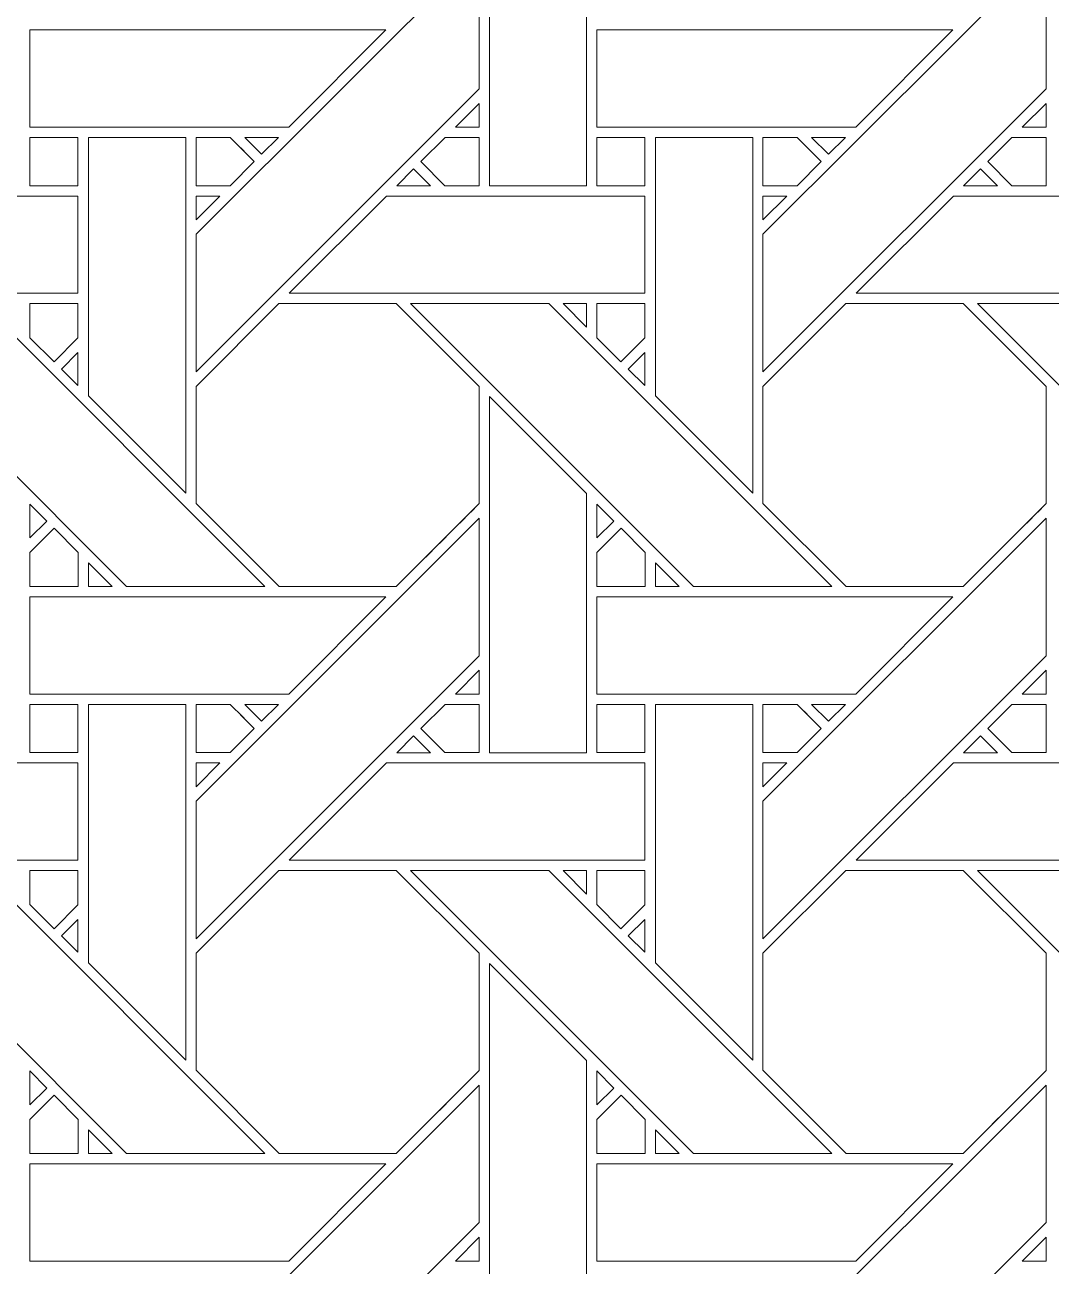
# Model space of a CAD drawing. Header units: inches. Extents: x 4.4 to 20.4, y 1.1 to 17.1.
# Drawn here: x 11.385 to 13.103, y 12.939 to 15.016 of the extents above; entities that cross this region are included whole.
import ezdxf

# ---------------------------------------------------------------- set-up
doc = ezdxf.new("R2010")
doc.units = ezdxf.units.IN
doc.header["$MEASUREMENT"] = 0
doc.layers.add('Design', color=7, linetype='Continuous', lineweight=0)

msp = doc.modelspace()

# ---------------------------------------------------------------- linework, layer by layer
at = {"layer": 'Design'}
for points, knots in [([(12.3829, 17.0948), (7.9646, 17.0948), (4.3829, 13.513), (4.3829, 9.0948), (4.3829, 4.6765), (7.9646, 1.0948), (12.3829, 1.0948), (16.8011, 1.0948), (20.3829, 4.6765), (20.3829, 9.0948), (20.3829, 13.513), (16.8011, 17.0948), (12.3829, 17.0948)], [0, 0, 0, 0, 1, 1, 1, 2, 2, 2, 3, 3, 3, 4, 4, 4, 4]), ([(12.3829, 16.2388), (8.4373, 16.2388), (5.2388, 13.0403), (5.2388, 9.0948), (5.2388, 5.1492), (8.4373, 1.9507), (12.3829, 1.9507), (16.3284, 1.9507), (19.5269, 5.1492), (19.5269, 9.0948), (19.5269, 13.0403), (16.3284, 16.2388), (12.3829, 16.2388)], [0, 0, 0, 0, 1, 1, 1, 2, 2, 2, 3, 3, 3, 4, 4, 4, 4]), ([(12.1625, 14.7468), (12.1625, 14.7468), (12.1625, 15.3426), (12.1625, 15.3426), (12.1625, 15.3426), (12.3252, 15.1805), (12.3252, 15.1805), (12.3252, 15.1805), (12.3252, 14.7468), (12.3252, 14.7468), (12.3252, 14.7468), (12.1625, 14.7468), (12.1625, 14.7468)], [0, 0, 0, 0, 1, 1, 1, 2, 2, 2, 3, 3, 3, 4, 4, 4, 4]), ([(12.1453, 14.909), (12.1453, 14.909), (11.6717, 14.4354), (11.6717, 14.4354), (11.6717, 14.4354), (11.6717, 14.6655), (11.6717, 14.6655), (11.6717, 14.6655), (12.1453, 15.139), (12.1453, 15.139), (12.1453, 15.139), (12.1453, 14.909), (12.1453, 14.909)], [0, 0, 0, 0, 1, 1, 1, 2, 2, 2, 3, 3, 3, 4, 4, 4, 4]), ([(13.0941, 14.909), (13.0941, 14.909), (12.6204, 14.4354), (12.6204, 14.4354), (12.6204, 14.4354), (12.6204, 14.6655), (12.6204, 14.6655), (12.6204, 14.6655), (13.0941, 15.139), (13.0941, 15.139), (13.0941, 15.139), (13.0941, 14.909), (13.0941, 14.909)], [0, 0, 0, 0, 1, 1, 1, 2, 2, 2, 3, 3, 3, 4, 4, 4, 4]), ([(11.9895, 15.0075), (11.9895, 15.0075), (11.8268, 14.8448), (11.8268, 14.8448), (11.8268, 14.8448), (11.3938, 14.8448), (11.3938, 14.8448), (11.3938, 14.8448), (11.3938, 15.0075), (11.3938, 15.0075), (11.3938, 15.0075), (11.9895, 15.0075), (11.9895, 15.0075)], [0, 0, 0, 0, 1, 1, 1, 2, 2, 2, 3, 3, 3, 4, 4, 4, 4]), ([(12.9382, 15.0075), (12.9382, 15.0075), (12.7755, 14.8448), (12.7755, 14.8448), (12.7755, 14.8448), (12.3425, 14.8448), (12.3425, 14.8448), (12.3425, 14.8448), (12.3425, 15.0075), (12.3425, 15.0075), (12.3425, 15.0075), (12.9382, 15.0075), (12.9382, 15.0075)], [0, 0, 0, 0, 1, 1, 1, 2, 2, 2, 3, 3, 3, 4, 4, 4, 4]), ([(12.1056, 14.8449), (12.1056, 14.8449), (12.1453, 14.8846), (12.1453, 14.8846), (12.1453, 14.8846), (12.1453, 14.8449), (12.1453, 14.8449), (12.1453, 14.8449), (12.1056, 14.8449), (12.1056, 14.8449)], [0, 0, 0, 0, 1, 1, 1, 2, 2, 2, 3, 3, 3, 3]), ([(13.0543, 14.8449), (13.0543, 14.8449), (13.0941, 14.8846), (13.0941, 14.8846), (13.0941, 14.8846), (13.0941, 14.8449), (13.0941, 14.8449), (13.0941, 14.8449), (13.0543, 14.8449), (13.0543, 14.8449)], [0, 0, 0, 0, 1, 1, 1, 2, 2, 2, 3, 3, 3, 3]), ([(11.474, 14.7468), (11.474, 14.7468), (11.3938, 14.7468), (11.3938, 14.7468), (11.3938, 14.7468), (11.3938, 14.8276), (11.3938, 14.8276), (11.3938, 14.8276), (11.474, 14.8276), (11.474, 14.8276), (11.474, 14.8276), (11.474, 14.7468), (11.474, 14.7468)], [0, 0, 0, 0, 1, 1, 1, 2, 2, 2, 3, 3, 3, 4, 4, 4, 4]), ([(11.474, 14.8276), (11.474, 14.8276), (11.474, 14.7468), (11.474, 14.7468), (11.474, 14.7468), (11.3938, 14.7468), (11.3938, 14.7468), (11.3938, 14.7468), (11.3938, 14.8276), (11.3938, 14.8276), (11.3938, 14.8276), (11.474, 14.8276), (11.474, 14.8276)], [0, 0, 0, 0, 1, 1, 1, 2, 2, 2, 3, 3, 3, 4, 4, 4, 4]), ([(11.4916, 14.3954), (11.4916, 14.3954), (11.4916, 14.8276), (11.4916, 14.8276), (11.4916, 14.8276), (11.6545, 14.8276), (11.6545, 14.8276), (11.6545, 14.8276), (11.6545, 14.2324), (11.6545, 14.2324), (11.6545, 14.2324), (11.4916, 14.3954), (11.4916, 14.3954)], [0, 0, 0, 0, 1, 1, 1, 2, 2, 2, 3, 3, 3, 4, 4, 4, 4]), ([(11.6717, 14.7468), (11.6717, 14.7468), (11.6717, 14.8276), (11.6717, 14.8276), (11.6717, 14.8276), (11.7287, 14.8276), (11.7287, 14.8276), (11.7339, 14.8225), (11.7646, 14.7917), (11.7691, 14.7873), (11.7691, 14.7873), (11.7286, 14.7468), (11.7286, 14.7468), (11.7286, 14.7468), (11.6717, 14.7468), (11.6717, 14.7468)], [0, 0, 0, 0, 1, 1, 1, 2, 2, 2, 3, 3, 3, 4, 4, 4, 5, 5, 5, 5]), ([(11.7691, 14.7873), (11.7691, 14.7873), (11.7286, 14.7468), (11.7286, 14.7468), (11.7286, 14.7468), (11.6717, 14.7468), (11.6717, 14.7468), (11.6717, 14.7468), (11.6717, 14.8276), (11.6717, 14.8276), (11.6717, 14.8276), (11.7287, 14.8276), (11.7287, 14.8276), (11.7338, 14.8225), (11.7646, 14.7917), (11.7691, 14.7873)], [0, 0, 0, 0, 1, 1, 1, 2, 2, 2, 3, 3, 3, 4, 4, 4, 5, 5, 5, 5]), ([(11.7531, 14.8276), (11.7531, 14.8276), (11.8096, 14.8276), (11.8096, 14.8276), (11.8096, 14.8276), (11.7813, 14.7994), (11.7813, 14.7994), (11.7813, 14.7994), (11.7531, 14.8276), (11.7531, 14.8276)], [0, 0, 0, 0, 1, 1, 1, 2, 2, 2, 3, 3, 3, 3]), ([(12.0882, 14.7468), (12.0882, 14.7468), (12.0479, 14.7872), (12.0479, 14.7872), (12.0479, 14.7872), (12.0883, 14.8276), (12.0883, 14.8276), (12.0883, 14.8276), (12.1453, 14.8276), (12.1453, 14.8276), (12.1453, 14.8276), (12.1453, 14.7468), (12.1453, 14.7468), (12.1453, 14.7468), (12.0882, 14.7468), (12.0882, 14.7468)], [0, 0, 0, 0, 1, 1, 1, 2, 2, 2, 3, 3, 3, 4, 4, 4, 5, 5, 5, 5]), ([(12.1453, 14.8276), (12.1453, 14.8276), (12.1453, 14.7468), (12.1453, 14.7468), (12.1453, 14.7468), (12.0882, 14.7468), (12.0882, 14.7468), (12.0882, 14.7468), (12.0479, 14.7872), (12.0479, 14.7872), (12.0479, 14.7872), (12.0883, 14.8276), (12.0883, 14.8276), (12.0883, 14.8276), (12.1453, 14.8276), (12.1453, 14.8276)], [0, 0, 0, 0, 1, 1, 1, 2, 2, 2, 3, 3, 3, 4, 4, 4, 5, 5, 5, 5]), ([(12.3425, 14.8276), (12.3425, 14.8276), (12.4228, 14.8276), (12.4228, 14.8276), (12.4228, 14.8276), (12.4228, 14.7468), (12.4228, 14.7468), (12.4228, 14.7468), (12.3425, 14.7468), (12.3425, 14.7468), (12.3425, 14.7468), (12.3425, 14.8276), (12.3425, 14.8276)], [0, 0, 0, 0, 1, 1, 1, 2, 2, 2, 3, 3, 3, 4, 4, 4, 4]), ([(12.4228, 14.8276), (12.4228, 14.8276), (12.4228, 14.7468), (12.4228, 14.7468), (12.4228, 14.7468), (12.3425, 14.7468), (12.3425, 14.7468), (12.3425, 14.7468), (12.3425, 14.8276), (12.3425, 14.8276), (12.3425, 14.8276), (12.4228, 14.8276), (12.4228, 14.8276)], [0, 0, 0, 0, 1, 1, 1, 2, 2, 2, 3, 3, 3, 4, 4, 4, 4]), ([(12.4403, 14.3954), (12.4403, 14.3954), (12.4403, 14.8276), (12.4403, 14.8276), (12.4403, 14.8276), (12.6032, 14.8276), (12.6032, 14.8276), (12.6032, 14.8276), (12.6032, 14.2325), (12.6032, 14.2325), (12.6032, 14.2325), (12.4403, 14.3954), (12.4403, 14.3954)], [0, 0, 0, 0, 1, 1, 1, 2, 2, 2, 3, 3, 3, 4, 4, 4, 4]), ([(12.6775, 14.8276), (12.6826, 14.8225), (12.7134, 14.7917), (12.7178, 14.7873), (12.7178, 14.7873), (12.6774, 14.7468), (12.6774, 14.7468), (12.6774, 14.7468), (12.6204, 14.7468), (12.6204, 14.7468), (12.6204, 14.7468), (12.6204, 14.8276), (12.6204, 14.8276), (12.6204, 14.8276), (12.6775, 14.8276), (12.6775, 14.8276)], [0, 0, 0, 0, 1, 1, 1, 2, 2, 2, 3, 3, 3, 4, 4, 4, 5, 5, 5, 5]), ([(12.6204, 14.7468), (12.6204, 14.7468), (12.6204, 14.8276), (12.6204, 14.8276), (12.6204, 14.8276), (12.6775, 14.8276), (12.6775, 14.8276), (12.6827, 14.8224), (12.7135, 14.7916), (12.7178, 14.7873), (12.7178, 14.7873), (12.6774, 14.7468), (12.6774, 14.7468), (12.6774, 14.7468), (12.6204, 14.7468), (12.6204, 14.7468)], [0, 0, 0, 0, 1, 1, 1, 2, 2, 2, 3, 3, 3, 4, 4, 4, 5, 5, 5, 5]), ([(12.7018, 14.8276), (12.7018, 14.8276), (12.7583, 14.8276), (12.7583, 14.8276), (12.7583, 14.8276), (12.73, 14.7994), (12.73, 14.7994), (12.73, 14.7994), (12.7018, 14.8276), (12.7018, 14.8276)], [0, 0, 0, 0, 1, 1, 1, 2, 2, 2, 3, 3, 3, 3]), ([(13.0941, 14.8276), (13.0941, 14.8276), (13.0941, 14.7468), (13.0941, 14.7468), (13.0941, 14.7468), (13.037, 14.7468), (13.037, 14.7468), (13.037, 14.7468), (12.9966, 14.7872), (12.9966, 14.7872), (12.9966, 14.7872), (13.037, 14.8276), (13.037, 14.8276), (13.037, 14.8276), (13.0941, 14.8276), (13.0941, 14.8276)], [0, 0, 0, 0, 1, 1, 1, 2, 2, 2, 3, 3, 3, 4, 4, 4, 5, 5, 5, 5]), ([(13.0941, 14.8276), (13.0941, 14.8276), (13.0941, 14.7468), (13.0941, 14.7468), (13.0941, 14.7468), (13.037, 14.7468), (13.037, 14.7468), (13.037, 14.7468), (12.9966, 14.7872), (12.9966, 14.7872), (12.9966, 14.7872), (13.037, 14.8276), (13.037, 14.8276), (13.037, 14.8276), (13.0941, 14.8276), (13.0941, 14.8276)], [0, 0, 0, 0, 1, 1, 1, 2, 2, 2, 3, 3, 3, 4, 4, 4, 5, 5, 5, 5]), ([(12.064, 14.7468), (12.064, 14.7468), (12.0075, 14.7468), (12.0075, 14.7468), (12.0075, 14.7468), (12.0358, 14.775), (12.0358, 14.775), (12.0358, 14.775), (12.064, 14.7468), (12.064, 14.7468)], [0, 0, 0, 0, 1, 1, 1, 2, 2, 2, 3, 3, 3, 3]), ([(13.0127, 14.7468), (13.0127, 14.7468), (12.9562, 14.7468), (12.9562, 14.7468), (12.9562, 14.7468), (12.9845, 14.775), (12.9845, 14.775), (12.9845, 14.775), (13.0127, 14.7468), (13.0127, 14.7468)], [0, 0, 0, 0, 1, 1, 1, 2, 2, 2, 3, 3, 3, 3]), ([(11.4741, 14.7296), (11.4741, 14.7296), (11.4741, 14.5668), (11.4741, 14.5668), (11.4741, 14.5668), (10.8788, 14.5668), (10.8788, 14.5668), (10.8788, 14.5668), (11.0416, 14.7296), (11.0416, 14.7296), (11.0416, 14.7296), (11.4741, 14.7296), (11.4741, 14.7296)], [0, 0, 0, 0, 1, 1, 1, 2, 2, 2, 3, 3, 3, 4, 4, 4, 4]), ([(11.7115, 14.7296), (11.7115, 14.7296), (11.6717, 14.6898), (11.6717, 14.6898), (11.6717, 14.6898), (11.6717, 14.7296), (11.6717, 14.7296), (11.6717, 14.7296), (11.7115, 14.7296), (11.7115, 14.7296)], [0, 0, 0, 0, 1, 1, 1, 2, 2, 2, 3, 3, 3, 3]), ([(12.4228, 14.7296), (12.4228, 14.7296), (12.4228, 14.5668), (12.4228, 14.5668), (12.4228, 14.5668), (11.8275, 14.5668), (11.8275, 14.5668), (11.8275, 14.5668), (11.9904, 14.7296), (11.9904, 14.7296), (11.9904, 14.7296), (12.4228, 14.7296), (12.4228, 14.7296)], [0, 0, 0, 0, 1, 1, 1, 2, 2, 2, 3, 3, 3, 4, 4, 4, 4]), ([(12.6602, 14.7296), (12.6602, 14.7296), (12.6204, 14.6898), (12.6204, 14.6898), (12.6204, 14.6898), (12.6204, 14.7296), (12.6204, 14.7296), (12.6204, 14.7296), (12.6602, 14.7296), (12.6602, 14.7296)], [0, 0, 0, 0, 1, 1, 1, 2, 2, 2, 3, 3, 3, 3]), ([(13.3715, 14.7296), (13.3715, 14.7296), (13.3715, 14.5668), (13.3715, 14.5668), (13.3715, 14.5668), (12.7762, 14.5668), (12.7762, 14.5668), (12.7762, 14.5668), (12.9391, 14.7296), (12.9391, 14.7296), (12.9391, 14.7296), (13.3715, 14.7296), (13.3715, 14.7296)], [0, 0, 0, 0, 1, 1, 1, 2, 2, 2, 3, 3, 3, 4, 4, 4, 4]), ([(11.7867, 14.076), (11.7867, 14.076), (11.5556, 14.076), (11.5556, 14.076), (11.5556, 14.076), (11.0821, 14.5497), (11.0821, 14.5497), (11.0821, 14.5497), (11.313, 14.5497), (11.313, 14.5497), (11.313, 14.5497), (11.7867, 14.076), (11.7867, 14.076)], [0, 0, 0, 0, 1, 1, 1, 2, 2, 2, 3, 3, 3, 4, 4, 4, 4]), ([(11.474, 14.5497), (11.474, 14.5497), (11.474, 14.4921), (11.474, 14.4921), (11.474, 14.4921), (11.4341, 14.4522), (11.4341, 14.4522), (11.4341, 14.4522), (11.3938, 14.4925), (11.3938, 14.4925), (11.3938, 14.4925), (11.3938, 14.5497), (11.3938, 14.5497), (11.3938, 14.5497), (11.474, 14.5497), (11.474, 14.5497)], [0, 0, 0, 0, 1, 1, 1, 2, 2, 2, 3, 3, 3, 4, 4, 4, 5, 5, 5, 5]), ([(11.474, 14.4921), (11.474, 14.4921), (11.4341, 14.4522), (11.4341, 14.4522), (11.4341, 14.4522), (11.3938, 14.4925), (11.3938, 14.4925), (11.3938, 14.4925), (11.3938, 14.5497), (11.3938, 14.5497), (11.3938, 14.5497), (11.474, 14.5497), (11.474, 14.5497), (11.474, 14.5497), (11.474, 14.4921), (11.474, 14.4921)], [0, 0, 0, 0, 1, 1, 1, 2, 2, 2, 3, 3, 3, 4, 4, 4, 5, 5, 5, 5]), ([(12.0066, 14.0761), (12.0066, 14.0761), (11.8109, 14.0761), (11.8109, 14.0761), (11.8109, 14.0761), (11.6717, 14.2153), (11.6717, 14.2153), (11.6717, 14.2153), (11.6717, 14.411), (11.6717, 14.411), (11.6717, 14.411), (11.8104, 14.5497), (11.8104, 14.5497), (11.8104, 14.5497), (12.0066, 14.5497), (12.0066, 14.5497), (12.0066, 14.5497), (12.1453, 14.411), (12.1453, 14.411), (12.1453, 14.411), (12.1453, 14.2148), (12.1453, 14.2148), (12.1275, 14.1969), (12.0156, 14.0851), (12.0066, 14.0761)], [0, 0, 0, 0, 1, 1, 1, 2, 2, 2, 3, 3, 3, 4, 4, 4, 5, 5, 5, 6, 6, 6, 7, 7, 7, 8, 8, 8, 8]), ([(12.1453, 14.411), (12.1453, 14.411), (12.1453, 14.2148), (12.1453, 14.2148), (12.1272, 14.1966), (12.0154, 14.0849), (12.0066, 14.0761), (12.0066, 14.0761), (11.8109, 14.0761), (11.8109, 14.0761), (11.8109, 14.0761), (11.6717, 14.2153), (11.6717, 14.2153), (11.6717, 14.2153), (11.6717, 14.411), (11.6717, 14.411), (11.6717, 14.411), (11.8104, 14.5497), (11.8104, 14.5497), (11.8104, 14.5497), (12.0066, 14.5497), (12.0066, 14.5497), (12.0066, 14.5497), (12.1453, 14.411), (12.1453, 14.411)], [0, 0, 0, 0, 1, 1, 1, 2, 2, 2, 3, 3, 3, 4, 4, 4, 5, 5, 5, 6, 6, 6, 7, 7, 7, 8, 8, 8, 8]), ([(12.7354, 14.076), (12.7354, 14.076), (12.5044, 14.076), (12.5044, 14.076), (12.5044, 14.076), (12.0308, 14.5497), (12.0308, 14.5497), (12.0308, 14.5497), (12.2618, 14.5497), (12.2618, 14.5497), (12.2618, 14.5497), (12.7354, 14.076), (12.7354, 14.076)], [0, 0, 0, 0, 1, 1, 1, 2, 2, 2, 3, 3, 3, 4, 4, 4, 4]), ([(12.2859, 14.5497), (12.2859, 14.5497), (12.3253, 14.5497), (12.3253, 14.5497), (12.3253, 14.5497), (12.3253, 14.5099), (12.3253, 14.5099), (12.3253, 14.5099), (12.2859, 14.5497), (12.2859, 14.5497)], [0, 0, 0, 0, 1, 1, 1, 2, 2, 2, 3, 3, 3, 3]), ([(12.4228, 14.5497), (12.4228, 14.5497), (12.4228, 14.4921), (12.4228, 14.4921), (12.4228, 14.4921), (12.3828, 14.4522), (12.3828, 14.4522), (12.3828, 14.4522), (12.3425, 14.4925), (12.3425, 14.4925), (12.3425, 14.4925), (12.3425, 14.5497), (12.3425, 14.5497), (12.3425, 14.5497), (12.4228, 14.5497), (12.4228, 14.5497)], [0, 0, 0, 0, 1, 1, 1, 2, 2, 2, 3, 3, 3, 4, 4, 4, 5, 5, 5, 5]), ([(12.4228, 14.4921), (12.4228, 14.4921), (12.3828, 14.4522), (12.3828, 14.4522), (12.3828, 14.4522), (12.3425, 14.4925), (12.3425, 14.4925), (12.3425, 14.4925), (12.3425, 14.5497), (12.3425, 14.5497), (12.3425, 14.5497), (12.4228, 14.5497), (12.4228, 14.5497), (12.4228, 14.5497), (12.4228, 14.4921), (12.4228, 14.4921)], [0, 0, 0, 0, 1, 1, 1, 2, 2, 2, 3, 3, 3, 4, 4, 4, 5, 5, 5, 5]), ([(12.7591, 14.5497), (12.7591, 14.5497), (12.9553, 14.5497), (12.9553, 14.5497), (12.9553, 14.5497), (13.0941, 14.411), (13.0941, 14.411), (13.0941, 14.411), (13.0941, 14.2148), (13.0941, 14.2148), (13.0763, 14.1969), (12.9643, 14.0851), (12.9553, 14.0761), (12.9553, 14.0761), (12.7596, 14.0761), (12.7596, 14.0761), (12.7596, 14.0761), (12.6204, 14.2153), (12.6204, 14.2153), (12.6204, 14.2153), (12.6204, 14.411), (12.6204, 14.411), (12.6204, 14.411), (12.7591, 14.5497), (12.7591, 14.5497)], [0, 0, 0, 0, 1, 1, 1, 2, 2, 2, 3, 3, 3, 4, 4, 4, 5, 5, 5, 6, 6, 6, 7, 7, 7, 8, 8, 8, 8]), ([(13.0941, 14.411), (13.0941, 14.411), (13.0941, 14.2148), (13.0941, 14.2148), (13.0761, 14.1967), (12.9642, 14.085), (12.9553, 14.0761), (12.9553, 14.0761), (12.7596, 14.0761), (12.7596, 14.0761), (12.7596, 14.0761), (12.6204, 14.2153), (12.6204, 14.2153), (12.6204, 14.2153), (12.6204, 14.411), (12.6204, 14.411), (12.6204, 14.411), (12.7591, 14.5497), (12.7591, 14.5497), (12.7591, 14.5497), (12.9553, 14.5497), (12.9553, 14.5497), (12.9553, 14.5497), (13.0941, 14.411), (13.0941, 14.411)], [0, 0, 0, 0, 1, 1, 1, 2, 2, 2, 3, 3, 3, 4, 4, 4, 5, 5, 5, 6, 6, 6, 7, 7, 7, 8, 8, 8, 8]), ([(13.6841, 14.076), (13.6841, 14.076), (13.4531, 14.076), (13.4531, 14.076), (13.4531, 14.076), (12.9795, 14.5497), (12.9795, 14.5497), (12.9795, 14.5497), (13.2105, 14.5497), (13.2105, 14.5497), (13.2105, 14.5497), (13.6841, 14.076), (13.6841, 14.076)], [0, 0, 0, 0, 1, 1, 1, 2, 2, 2, 3, 3, 3, 4, 4, 4, 4]), ([(11.4741, 14.4679), (11.4741, 14.4679), (11.4741, 14.4127), (11.4741, 14.4127), (11.4741, 14.4127), (11.4463, 14.4401), (11.4463, 14.4401), (11.4463, 14.4401), (11.4741, 14.4679), (11.4741, 14.4679)], [0, 0, 0, 0, 1, 1, 1, 2, 2, 2, 3, 3, 3, 3]), ([(12.4228, 14.4679), (12.4228, 14.4679), (12.4228, 14.4127), (12.4228, 14.4127), (12.4228, 14.4127), (12.395, 14.4401), (12.395, 14.4401), (12.395, 14.4401), (12.4228, 14.4679), (12.4228, 14.4679)], [0, 0, 0, 0, 1, 1, 1, 2, 2, 2, 3, 3, 3, 3]), ([(12.1625, 13.798), (12.1625, 13.798), (12.1625, 14.3939), (12.1625, 14.3939), (12.1625, 14.3939), (12.3252, 14.2317), (12.3252, 14.2317), (12.3252, 14.2317), (12.3252, 13.798), (12.3252, 13.798), (12.3252, 13.798), (12.1625, 13.798), (12.1625, 13.798)], [0, 0, 0, 0, 1, 1, 1, 2, 2, 2, 3, 3, 3, 4, 4, 4, 4]), ([(11.3938, 14.1575), (11.3938, 14.1575), (11.3938, 14.2142), (11.3938, 14.2142), (11.3938, 14.2142), (11.422, 14.1857), (11.422, 14.1857), (11.422, 14.1857), (11.3938, 14.1575), (11.3938, 14.1575)], [0, 0, 0, 0, 1, 1, 1, 2, 2, 2, 3, 3, 3, 3]), ([(12.3425, 14.1575), (12.3425, 14.1575), (12.3425, 14.2142), (12.3425, 14.2142), (12.3425, 14.2142), (12.3707, 14.1857), (12.3707, 14.1857), (12.3707, 14.1857), (12.3425, 14.1575), (12.3425, 14.1575)], [0, 0, 0, 0, 1, 1, 1, 2, 2, 2, 3, 3, 3, 3]), ([(12.1453, 13.9603), (12.1453, 13.9603), (11.6717, 13.4866), (11.6717, 13.4866), (11.6717, 13.4866), (11.6717, 13.7167), (11.6717, 13.7167), (11.6717, 13.7167), (12.1453, 14.1903), (12.1453, 14.1903), (12.1453, 14.1903), (12.1453, 13.9603), (12.1453, 13.9603)], [0, 0, 0, 0, 1, 1, 1, 2, 2, 2, 3, 3, 3, 4, 4, 4, 4]), ([(13.0941, 13.9603), (13.0941, 13.9603), (12.6204, 13.4866), (12.6204, 13.4866), (12.6204, 13.4866), (12.6204, 13.7167), (12.6204, 13.7167), (12.6204, 13.7167), (13.0941, 14.1903), (13.0941, 14.1903), (13.0941, 14.1903), (13.0941, 13.9603), (13.0941, 13.9603)], [0, 0, 0, 0, 1, 1, 1, 2, 2, 2, 3, 3, 3, 4, 4, 4, 4]), ([(11.3938, 14.0759), (11.3938, 14.0759), (11.3938, 14.1332), (11.3938, 14.1332), (11.3938, 14.1332), (11.4341, 14.1735), (11.4341, 14.1735), (11.4341, 14.1735), (11.4745, 14.1332), (11.4745, 14.1332), (11.4745, 14.1332), (11.4745, 14.0759), (11.4745, 14.0759), (11.4745, 14.0759), (11.3938, 14.0759), (11.3938, 14.0759)], [0, 0, 0, 0, 1, 1, 1, 2, 2, 2, 3, 3, 3, 4, 4, 4, 5, 5, 5, 5]), ([(11.4341, 14.1735), (11.4341, 14.1735), (11.4745, 14.1332), (11.4745, 14.1332), (11.4745, 14.1332), (11.4745, 14.0759), (11.4745, 14.0759), (11.4745, 14.0759), (11.3938, 14.0759), (11.3938, 14.0759), (11.3938, 14.0759), (11.3938, 14.1332), (11.3938, 14.1332), (11.3938, 14.1332), (11.4341, 14.1735), (11.4341, 14.1735)], [0, 0, 0, 0, 1, 1, 1, 2, 2, 2, 3, 3, 3, 4, 4, 4, 5, 5, 5, 5]), ([(12.3425, 14.0759), (12.3425, 14.0759), (12.3425, 14.1332), (12.3425, 14.1332), (12.3425, 14.1332), (12.3829, 14.1735), (12.3829, 14.1735), (12.3829, 14.1735), (12.4232, 14.1332), (12.4232, 14.1332), (12.4232, 14.1332), (12.4232, 14.0759), (12.4232, 14.0759), (12.4232, 14.0759), (12.3425, 14.0759), (12.3425, 14.0759)], [0, 0, 0, 0, 1, 1, 1, 2, 2, 2, 3, 3, 3, 4, 4, 4, 5, 5, 5, 5]), ([(12.3829, 14.1735), (12.3829, 14.1735), (12.4232, 14.1332), (12.4232, 14.1332), (12.4232, 14.1332), (12.4232, 14.0759), (12.4232, 14.0759), (12.4232, 14.0759), (12.3425, 14.0759), (12.3425, 14.0759), (12.3425, 14.0759), (12.3425, 14.1332), (12.3425, 14.1332), (12.3425, 14.1332), (12.3829, 14.1735), (12.3829, 14.1735)], [0, 0, 0, 0, 1, 1, 1, 2, 2, 2, 3, 3, 3, 4, 4, 4, 5, 5, 5, 5]), ([(11.4917, 14.076), (11.4917, 14.076), (11.4917, 14.1158), (11.4917, 14.1158), (11.4917, 14.1158), (11.5314, 14.076), (11.5314, 14.076), (11.5314, 14.076), (11.4917, 14.076), (11.4917, 14.076)], [0, 0, 0, 0, 1, 1, 1, 2, 2, 2, 3, 3, 3, 3]), ([(12.4405, 14.076), (12.4405, 14.076), (12.4405, 14.1158), (12.4405, 14.1158), (12.4405, 14.1158), (12.4802, 14.076), (12.4802, 14.076), (12.4802, 14.076), (12.4405, 14.076), (12.4405, 14.076)], [0, 0, 0, 0, 1, 1, 1, 2, 2, 2, 3, 3, 3, 3]), ([(11.9895, 14.0588), (11.9895, 14.0588), (11.8268, 13.8961), (11.8268, 13.8961), (11.8268, 13.8961), (11.3938, 13.8961), (11.3938, 13.8961), (11.3938, 13.8961), (11.3938, 14.0588), (11.3938, 14.0588), (11.3938, 14.0588), (11.9895, 14.0588), (11.9895, 14.0588)], [0, 0, 0, 0, 1, 1, 1, 2, 2, 2, 3, 3, 3, 4, 4, 4, 4]), ([(12.7755, 13.8961), (12.7755, 13.8961), (12.3425, 13.8961), (12.3425, 13.8961), (12.3425, 13.8961), (12.3425, 14.0588), (12.3425, 14.0588), (12.3425, 14.0588), (12.9383, 14.0588), (12.9383, 14.0588), (12.9383, 14.0588), (12.7755, 13.8961), (12.7755, 13.8961)], [0, 0, 0, 0, 1, 1, 1, 2, 2, 2, 3, 3, 3, 4, 4, 4, 4]), ([(12.1056, 13.8961), (12.1056, 13.8961), (12.1453, 13.9359), (12.1453, 13.9359), (12.1453, 13.9359), (12.1453, 13.8961), (12.1453, 13.8961), (12.1453, 13.8961), (12.1056, 13.8961), (12.1056, 13.8961)], [0, 0, 0, 0, 1, 1, 1, 2, 2, 2, 3, 3, 3, 3]), ([(13.0543, 13.8961), (13.0543, 13.8961), (13.0941, 13.9359), (13.0941, 13.9359), (13.0941, 13.9359), (13.0941, 13.8961), (13.0941, 13.8961), (13.0941, 13.8961), (13.0543, 13.8961), (13.0543, 13.8961)], [0, 0, 0, 0, 1, 1, 1, 2, 2, 2, 3, 3, 3, 3]), ([(11.474, 13.7981), (11.474, 13.7981), (11.3938, 13.7981), (11.3938, 13.7981), (11.3938, 13.7981), (11.3938, 13.8789), (11.3938, 13.8789), (11.3938, 13.8789), (11.474, 13.8789), (11.474, 13.8789), (11.474, 13.8789), (11.474, 13.7981), (11.474, 13.7981)], [0, 0, 0, 0, 1, 1, 1, 2, 2, 2, 3, 3, 3, 4, 4, 4, 4]), ([(11.474, 13.8789), (11.474, 13.8789), (11.474, 13.7981), (11.474, 13.7981), (11.474, 13.7981), (11.3938, 13.7981), (11.3938, 13.7981), (11.3938, 13.7981), (11.3938, 13.8789), (11.3938, 13.8789), (11.3938, 13.8789), (11.474, 13.8789), (11.474, 13.8789)], [0, 0, 0, 0, 1, 1, 1, 2, 2, 2, 3, 3, 3, 4, 4, 4, 4]), ([(11.4916, 13.4466), (11.4916, 13.4466), (11.4916, 13.8788), (11.4916, 13.8788), (11.4916, 13.8788), (11.6545, 13.8788), (11.6545, 13.8788), (11.6545, 13.8788), (11.6545, 13.2837), (11.6545, 13.2837), (11.6545, 13.2837), (11.4916, 13.4466), (11.4916, 13.4466)], [0, 0, 0, 0, 1, 1, 1, 2, 2, 2, 3, 3, 3, 4, 4, 4, 4]), ([(11.6717, 13.7981), (11.6717, 13.7981), (11.6717, 13.8789), (11.6717, 13.8789), (11.6717, 13.8789), (11.7287, 13.8789), (11.7287, 13.8789), (11.7339, 13.8738), (11.7646, 13.8429), (11.7691, 13.8385), (11.7691, 13.8385), (11.7286, 13.7981), (11.7286, 13.7981), (11.7286, 13.7981), (11.6717, 13.7981), (11.6717, 13.7981)], [0, 0, 0, 0, 1, 1, 1, 2, 2, 2, 3, 3, 3, 4, 4, 4, 5, 5, 5, 5]), ([(11.7691, 13.8385), (11.7691, 13.8385), (11.7286, 13.7981), (11.7286, 13.7981), (11.7286, 13.7981), (11.6717, 13.7981), (11.6717, 13.7981), (11.6717, 13.7981), (11.6717, 13.8789), (11.6717, 13.8789), (11.6717, 13.8789), (11.7287, 13.8789), (11.7287, 13.8789), (11.7338, 13.8738), (11.7646, 13.843), (11.7691, 13.8385)], [0, 0, 0, 0, 1, 1, 1, 2, 2, 2, 3, 3, 3, 4, 4, 4, 5, 5, 5, 5]), ([(11.7531, 13.8788), (11.7531, 13.8788), (11.8096, 13.8788), (11.8096, 13.8788), (11.8096, 13.8788), (11.7813, 13.8506), (11.7813, 13.8506), (11.7813, 13.8506), (11.7531, 13.8788), (11.7531, 13.8788)], [0, 0, 0, 0, 1, 1, 1, 2, 2, 2, 3, 3, 3, 3]), ([(12.0882, 13.7981), (12.0882, 13.7981), (12.0479, 13.8385), (12.0479, 13.8385), (12.0479, 13.8385), (12.0883, 13.8789), (12.0883, 13.8789), (12.0883, 13.8789), (12.1453, 13.8789), (12.1453, 13.8789), (12.1453, 13.8789), (12.1453, 13.7981), (12.1453, 13.7981), (12.1453, 13.7981), (12.0882, 13.7981), (12.0882, 13.7981)], [0, 0, 0, 0, 1, 1, 1, 2, 2, 2, 3, 3, 3, 4, 4, 4, 5, 5, 5, 5]), ([(12.1453, 13.8789), (12.1453, 13.8789), (12.1453, 13.7981), (12.1453, 13.7981), (12.1453, 13.7981), (12.0882, 13.7981), (12.0882, 13.7981), (12.0882, 13.7981), (12.0479, 13.8385), (12.0479, 13.8385), (12.0479, 13.8385), (12.0883, 13.8789), (12.0883, 13.8789), (12.0883, 13.8789), (12.1453, 13.8789), (12.1453, 13.8789)], [0, 0, 0, 0, 1, 1, 1, 2, 2, 2, 3, 3, 3, 4, 4, 4, 5, 5, 5, 5]), ([(12.3425, 13.8789), (12.3425, 13.8789), (12.4228, 13.8789), (12.4228, 13.8789), (12.4228, 13.8789), (12.4228, 13.7981), (12.4228, 13.7981), (12.4228, 13.7981), (12.3425, 13.7981), (12.3425, 13.7981), (12.3425, 13.7981), (12.3425, 13.8789), (12.3425, 13.8789)], [0, 0, 0, 0, 1, 1, 1, 2, 2, 2, 3, 3, 3, 4, 4, 4, 4]), ([(12.3425, 13.7981), (12.3425, 13.7981), (12.3425, 13.8789), (12.3425, 13.8789), (12.3425, 13.8789), (12.4228, 13.8789), (12.4228, 13.8789), (12.4228, 13.8789), (12.4228, 13.7981), (12.4228, 13.7981), (12.4228, 13.7981), (12.3425, 13.7981), (12.3425, 13.7981)], [0, 0, 0, 0, 1, 1, 1, 2, 2, 2, 3, 3, 3, 4, 4, 4, 4]), ([(12.4403, 13.4466), (12.4403, 13.4466), (12.4403, 13.8788), (12.4403, 13.8788), (12.4403, 13.8788), (12.6032, 13.8788), (12.6032, 13.8788), (12.6032, 13.8788), (12.6032, 13.2837), (12.6032, 13.2837), (12.6032, 13.2837), (12.4403, 13.4466), (12.4403, 13.4466)], [0, 0, 0, 0, 1, 1, 1, 2, 2, 2, 3, 3, 3, 4, 4, 4, 4]), ([(12.6775, 13.8789), (12.6826, 13.8738), (12.7134, 13.8429), (12.7178, 13.8385), (12.7178, 13.8385), (12.6774, 13.7981), (12.6774, 13.7981), (12.6774, 13.7981), (12.6204, 13.7981), (12.6204, 13.7981), (12.6204, 13.7981), (12.6204, 13.8789), (12.6204, 13.8789), (12.6204, 13.8789), (12.6775, 13.8789), (12.6775, 13.8789)], [0, 0, 0, 0, 1, 1, 1, 2, 2, 2, 3, 3, 3, 4, 4, 4, 5, 5, 5, 5]), ([(12.7178, 13.8385), (12.7178, 13.8385), (12.6774, 13.7981), (12.6774, 13.7981), (12.6774, 13.7981), (12.6204, 13.7981), (12.6204, 13.7981), (12.6204, 13.7981), (12.6204, 13.8789), (12.6204, 13.8789), (12.6204, 13.8789), (12.6775, 13.8789), (12.6775, 13.8789), (12.6826, 13.8737), (12.7134, 13.8429), (12.7178, 13.8385)], [0, 0, 0, 0, 1, 1, 1, 2, 2, 2, 3, 3, 3, 4, 4, 4, 5, 5, 5, 5]), ([(12.7018, 13.8788), (12.7018, 13.8788), (12.7583, 13.8788), (12.7583, 13.8788), (12.7583, 13.8788), (12.73, 13.8506), (12.73, 13.8506), (12.73, 13.8506), (12.7018, 13.8788), (12.7018, 13.8788)], [0, 0, 0, 0, 1, 1, 1, 2, 2, 2, 3, 3, 3, 3]), ([(13.0941, 13.8789), (13.0941, 13.8789), (13.0941, 13.7981), (13.0941, 13.7981), (13.0941, 13.7981), (13.037, 13.7981), (13.037, 13.7981), (13.037, 13.7981), (12.9966, 13.8385), (12.9966, 13.8385), (12.9966, 13.8385), (13.037, 13.8789), (13.037, 13.8789), (13.037, 13.8789), (13.0941, 13.8789), (13.0941, 13.8789)], [0, 0, 0, 0, 1, 1, 1, 2, 2, 2, 3, 3, 3, 4, 4, 4, 5, 5, 5, 5]), ([(13.0941, 13.8789), (13.0941, 13.8789), (13.0941, 13.7981), (13.0941, 13.7981), (13.0941, 13.7981), (13.037, 13.7981), (13.037, 13.7981), (13.037, 13.7981), (12.9966, 13.8385), (12.9966, 13.8385), (12.9966, 13.8385), (13.037, 13.8789), (13.037, 13.8789), (13.037, 13.8789), (13.0941, 13.8789), (13.0941, 13.8789)], [0, 0, 0, 0, 1, 1, 1, 2, 2, 2, 3, 3, 3, 4, 4, 4, 5, 5, 5, 5]), ([(12.064, 13.798), (12.064, 13.798), (12.0075, 13.798), (12.0075, 13.798), (12.0075, 13.798), (12.0358, 13.8263), (12.0358, 13.8263), (12.0358, 13.8263), (12.064, 13.798), (12.064, 13.798)], [0, 0, 0, 0, 1, 1, 1, 2, 2, 2, 3, 3, 3, 3]), ([(13.0127, 13.798), (13.0127, 13.798), (12.9562, 13.798), (12.9562, 13.798), (12.9562, 13.798), (12.9845, 13.8263), (12.9845, 13.8263), (12.9845, 13.8263), (13.0127, 13.798), (13.0127, 13.798)], [0, 0, 0, 0, 1, 1, 1, 2, 2, 2, 3, 3, 3, 3]), ([(11.4741, 13.7809), (11.4741, 13.7809), (11.4741, 13.6181), (11.4741, 13.6181), (11.4741, 13.6181), (10.8788, 13.6181), (10.8788, 13.6181), (10.8788, 13.6181), (11.0416, 13.7809), (11.0416, 13.7809), (11.0416, 13.7809), (11.4741, 13.7809), (11.4741, 13.7809)], [0, 0, 0, 0, 1, 1, 1, 2, 2, 2, 3, 3, 3, 4, 4, 4, 4]), ([(11.7115, 13.7809), (11.7115, 13.7809), (11.6717, 13.7411), (11.6717, 13.7411), (11.6717, 13.7411), (11.6717, 13.7809), (11.6717, 13.7809), (11.6717, 13.7809), (11.7115, 13.7809), (11.7115, 13.7809)], [0, 0, 0, 0, 1, 1, 1, 2, 2, 2, 3, 3, 3, 3]), ([(12.4228, 13.7809), (12.4228, 13.7809), (12.4228, 13.6181), (12.4228, 13.6181), (12.4228, 13.6181), (11.8275, 13.6181), (11.8275, 13.6181), (11.8275, 13.6181), (11.9904, 13.7809), (11.9904, 13.7809), (11.9904, 13.7809), (12.4228, 13.7809), (12.4228, 13.7809)], [0, 0, 0, 0, 1, 1, 1, 2, 2, 2, 3, 3, 3, 4, 4, 4, 4]), ([(12.6602, 13.7809), (12.6602, 13.7809), (12.6204, 13.7411), (12.6204, 13.7411), (12.6204, 13.7411), (12.6204, 13.7809), (12.6204, 13.7809), (12.6204, 13.7809), (12.6602, 13.7809), (12.6602, 13.7809)], [0, 0, 0, 0, 1, 1, 1, 2, 2, 2, 3, 3, 3, 3]), ([(13.3715, 13.7809), (13.3715, 13.7809), (13.3715, 13.6181), (13.3715, 13.6181), (13.3715, 13.6181), (12.7762, 13.6181), (12.7762, 13.6181), (12.7762, 13.6181), (12.9391, 13.7809), (12.9391, 13.7809), (12.9391, 13.7809), (13.3715, 13.7809), (13.3715, 13.7809)], [0, 0, 0, 0, 1, 1, 1, 2, 2, 2, 3, 3, 3, 4, 4, 4, 4]), ([(11.7867, 13.1273), (11.7867, 13.1273), (11.5556, 13.1273), (11.5556, 13.1273), (11.5556, 13.1273), (11.0821, 13.601), (11.0821, 13.601), (11.0821, 13.601), (11.313, 13.601), (11.313, 13.601), (11.313, 13.601), (11.7867, 13.1273), (11.7867, 13.1273)], [0, 0, 0, 0, 1, 1, 1, 2, 2, 2, 3, 3, 3, 4, 4, 4, 4]), ([(11.474, 13.601), (11.474, 13.601), (11.474, 13.5434), (11.474, 13.5434), (11.474, 13.5434), (11.4341, 13.5035), (11.4341, 13.5035), (11.4341, 13.5035), (11.3938, 13.5438), (11.3938, 13.5438), (11.3938, 13.5438), (11.3938, 13.601), (11.3938, 13.601), (11.3938, 13.601), (11.474, 13.601), (11.474, 13.601)], [0, 0, 0, 0, 1, 1, 1, 2, 2, 2, 3, 3, 3, 4, 4, 4, 5, 5, 5, 5]), ([(11.474, 13.5434), (11.474, 13.5434), (11.4341, 13.5035), (11.4341, 13.5035), (11.4341, 13.5035), (11.3938, 13.5438), (11.3938, 13.5438), (11.3938, 13.5438), (11.3938, 13.601), (11.3938, 13.601), (11.3938, 13.601), (11.474, 13.601), (11.474, 13.601), (11.474, 13.601), (11.474, 13.5434), (11.474, 13.5434)], [0, 0, 0, 0, 1, 1, 1, 2, 2, 2, 3, 3, 3, 4, 4, 4, 5, 5, 5, 5]), ([(12.0066, 13.1274), (12.0066, 13.1274), (11.8109, 13.1274), (11.8109, 13.1274), (11.8109, 13.1274), (11.6717, 13.2666), (11.6717, 13.2666), (11.6717, 13.2666), (11.6717, 13.4623), (11.6717, 13.4623), (11.6717, 13.4623), (11.8104, 13.601), (11.8104, 13.601), (11.8104, 13.601), (12.0066, 13.601), (12.0066, 13.601), (12.0066, 13.601), (12.1453, 13.4623), (12.1453, 13.4623), (12.1453, 13.4623), (12.1453, 13.2661), (12.1453, 13.2661), (12.1275, 13.2481), (12.0156, 13.1364), (12.0066, 13.1274)], [0, 0, 0, 0, 1, 1, 1, 2, 2, 2, 3, 3, 3, 4, 4, 4, 5, 5, 5, 6, 6, 6, 7, 7, 7, 8, 8, 8, 8]), ([(12.1453, 13.2661), (12.1277, 13.2483), (12.0157, 13.1365), (12.0066, 13.1274), (12.0066, 13.1274), (11.8109, 13.1274), (11.8109, 13.1274), (11.8109, 13.1274), (11.6717, 13.2666), (11.6717, 13.2666), (11.6717, 13.2666), (11.6717, 13.4623), (11.6717, 13.4623), (11.6717, 13.4623), (11.8104, 13.601), (11.8104, 13.601), (11.8104, 13.601), (12.0066, 13.601), (12.0066, 13.601), (12.0066, 13.601), (12.1453, 13.4623), (12.1453, 13.4623), (12.1453, 13.4623), (12.1453, 13.2661), (12.1453, 13.2661)], [0, 0, 0, 0, 1, 1, 1, 2, 2, 2, 3, 3, 3, 4, 4, 4, 5, 5, 5, 6, 6, 6, 7, 7, 7, 8, 8, 8, 8]), ([(12.7354, 13.1273), (12.7354, 13.1273), (12.5044, 13.1273), (12.5044, 13.1273), (12.5044, 13.1273), (12.0308, 13.601), (12.0308, 13.601), (12.0308, 13.601), (12.2618, 13.601), (12.2618, 13.601), (12.2618, 13.601), (12.7354, 13.1273), (12.7354, 13.1273)], [0, 0, 0, 0, 1, 1, 1, 2, 2, 2, 3, 3, 3, 4, 4, 4, 4]), ([(12.2859, 13.601), (12.2859, 13.601), (12.3253, 13.601), (12.3253, 13.601), (12.3253, 13.601), (12.3253, 13.5611), (12.3253, 13.5611), (12.3253, 13.5611), (12.2859, 13.601), (12.2859, 13.601)], [0, 0, 0, 0, 1, 1, 1, 2, 2, 2, 3, 3, 3, 3]), ([(12.4228, 13.601), (12.4228, 13.601), (12.4228, 13.5434), (12.4228, 13.5434), (12.4228, 13.5434), (12.3828, 13.5035), (12.3828, 13.5035), (12.3828, 13.5035), (12.3425, 13.5438), (12.3425, 13.5438), (12.3425, 13.5438), (12.3425, 13.601), (12.3425, 13.601), (12.3425, 13.601), (12.4228, 13.601), (12.4228, 13.601)], [0, 0, 0, 0, 1, 1, 1, 2, 2, 2, 3, 3, 3, 4, 4, 4, 5, 5, 5, 5]), ([(12.4228, 13.5434), (12.4228, 13.5434), (12.3828, 13.5035), (12.3828, 13.5035), (12.3828, 13.5035), (12.3425, 13.5438), (12.3425, 13.5438), (12.3425, 13.5438), (12.3425, 13.601), (12.3425, 13.601), (12.3425, 13.601), (12.4228, 13.601), (12.4228, 13.601), (12.4228, 13.601), (12.4228, 13.5434), (12.4228, 13.5434)], [0, 0, 0, 0, 1, 1, 1, 2, 2, 2, 3, 3, 3, 4, 4, 4, 5, 5, 5, 5]), ([(12.7591, 13.601), (12.7591, 13.601), (12.9553, 13.601), (12.9553, 13.601), (12.9553, 13.601), (13.0941, 13.4623), (13.0941, 13.4623), (13.0941, 13.4623), (13.0941, 13.2661), (13.0941, 13.2661), (13.0763, 13.2481), (12.9643, 13.1364), (12.9553, 13.1274), (12.9553, 13.1274), (12.7596, 13.1274), (12.7596, 13.1274), (12.7596, 13.1274), (12.6204, 13.2666), (12.6204, 13.2666), (12.6204, 13.2666), (12.6204, 13.4623), (12.6204, 13.4623), (12.6204, 13.4623), (12.7591, 13.601), (12.7591, 13.601)], [0, 0, 0, 0, 1, 1, 1, 2, 2, 2, 3, 3, 3, 4, 4, 4, 5, 5, 5, 6, 6, 6, 7, 7, 7, 8, 8, 8, 8]), ([(13.0941, 13.2661), (13.0759, 13.2477), (12.964, 13.1361), (12.9553, 13.1274), (12.9553, 13.1274), (12.7596, 13.1274), (12.7596, 13.1274), (12.7596, 13.1274), (12.6204, 13.2666), (12.6204, 13.2666), (12.6204, 13.2666), (12.6204, 13.4623), (12.6204, 13.4623), (12.6204, 13.4623), (12.7591, 13.601), (12.7591, 13.601), (12.7591, 13.601), (12.9553, 13.601), (12.9553, 13.601), (12.9553, 13.601), (13.0941, 13.4623), (13.0941, 13.4623), (13.0941, 13.4623), (13.0941, 13.2661), (13.0941, 13.2661)], [0, 0, 0, 0, 1, 1, 1, 2, 2, 2, 3, 3, 3, 4, 4, 4, 5, 5, 5, 6, 6, 6, 7, 7, 7, 8, 8, 8, 8]), ([(13.6841, 13.1273), (13.6841, 13.1273), (13.4531, 13.1273), (13.4531, 13.1273), (13.4531, 13.1273), (12.9795, 13.601), (12.9795, 13.601), (12.9795, 13.601), (13.2105, 13.601), (13.2105, 13.601), (13.2105, 13.601), (13.6841, 13.1273), (13.6841, 13.1273)], [0, 0, 0, 0, 1, 1, 1, 2, 2, 2, 3, 3, 3, 4, 4, 4, 4]), ([(11.4741, 13.5191), (11.4741, 13.5191), (11.4741, 13.464), (11.4741, 13.464), (11.4741, 13.464), (11.4463, 13.4913), (11.4463, 13.4913), (11.4463, 13.4913), (11.4741, 13.5191), (11.4741, 13.5191)], [0, 0, 0, 0, 1, 1, 1, 2, 2, 2, 3, 3, 3, 3]), ([(12.4228, 13.5191), (12.4228, 13.5191), (12.4228, 13.464), (12.4228, 13.464), (12.4228, 13.464), (12.395, 13.4913), (12.395, 13.4913), (12.395, 13.4913), (12.4228, 13.5191), (12.4228, 13.5191)], [0, 0, 0, 0, 1, 1, 1, 2, 2, 2, 3, 3, 3, 3]), ([(12.1625, 12.8493), (12.1625, 12.8493), (12.1625, 13.4452), (12.1625, 13.4452), (12.1625, 13.4452), (12.3252, 13.283), (12.3252, 13.283), (12.3252, 13.283), (12.3252, 12.8493), (12.3252, 12.8493), (12.3252, 12.8493), (12.1625, 12.8493), (12.1625, 12.8493)], [0, 0, 0, 0, 1, 1, 1, 2, 2, 2, 3, 3, 3, 4, 4, 4, 4]), ([(11.3938, 13.2088), (11.3938, 13.2088), (11.3938, 13.2655), (11.3938, 13.2655), (11.3938, 13.2655), (11.422, 13.2369), (11.422, 13.2369), (11.422, 13.2369), (11.3938, 13.2088), (11.3938, 13.2088)], [0, 0, 0, 0, 1, 1, 1, 2, 2, 2, 3, 3, 3, 3]), ([(12.3425, 13.2088), (12.3425, 13.2088), (12.3425, 13.2655), (12.3425, 13.2655), (12.3425, 13.2655), (12.3707, 13.2369), (12.3707, 13.2369), (12.3707, 13.2369), (12.3425, 13.2088), (12.3425, 13.2088)], [0, 0, 0, 0, 1, 1, 1, 2, 2, 2, 3, 3, 3, 3]), ([(12.1453, 13.0116), (12.1453, 13.0116), (11.6717, 12.5379), (11.6717, 12.5379), (11.6717, 12.5379), (11.6717, 12.768), (11.6717, 12.768), (11.6717, 12.768), (12.1453, 13.2416), (12.1453, 13.2416), (12.1453, 13.2416), (12.1453, 13.0116), (12.1453, 13.0116)], [0, 0, 0, 0, 1, 1, 1, 2, 2, 2, 3, 3, 3, 4, 4, 4, 4]), ([(13.0941, 13.0116), (13.0941, 13.0116), (12.6204, 12.5379), (12.6204, 12.5379), (12.6204, 12.5379), (12.6204, 12.768), (12.6204, 12.768), (12.6204, 12.768), (13.0941, 13.2416), (13.0941, 13.2416), (13.0941, 13.2416), (13.0941, 13.0116), (13.0941, 13.0116)], [0, 0, 0, 0, 1, 1, 1, 2, 2, 2, 3, 3, 3, 4, 4, 4, 4]), ([(11.3938, 13.1271), (11.3938, 13.1271), (11.3938, 13.1844), (11.3938, 13.1844), (11.3938, 13.1844), (11.4341, 13.2247), (11.4341, 13.2247), (11.4341, 13.2247), (11.4745, 13.1844), (11.4745, 13.1844), (11.4745, 13.1844), (11.4745, 13.1271), (11.4745, 13.1271), (11.4745, 13.1271), (11.3938, 13.1271), (11.3938, 13.1271)], [0, 0, 0, 0, 1, 1, 1, 2, 2, 2, 3, 3, 3, 4, 4, 4, 5, 5, 5, 5]), ([(11.4341, 13.2247), (11.4341, 13.2247), (11.4745, 13.1844), (11.4745, 13.1844), (11.4745, 13.1844), (11.4745, 13.1271), (11.4745, 13.1271), (11.4745, 13.1271), (11.3938, 13.1271), (11.3938, 13.1271), (11.3938, 13.1271), (11.3938, 13.1844), (11.3938, 13.1844), (11.3938, 13.1844), (11.4341, 13.2247), (11.4341, 13.2247)], [0, 0, 0, 0, 1, 1, 1, 2, 2, 2, 3, 3, 3, 4, 4, 4, 5, 5, 5, 5]), ([(12.3425, 13.1271), (12.3425, 13.1271), (12.3425, 13.1844), (12.3425, 13.1844), (12.3425, 13.1844), (12.3829, 13.2247), (12.3829, 13.2247), (12.3829, 13.2247), (12.4232, 13.1844), (12.4232, 13.1844), (12.4232, 13.1844), (12.4232, 13.1271), (12.4232, 13.1271), (12.4232, 13.1271), (12.3425, 13.1271), (12.3425, 13.1271)], [0, 0, 0, 0, 1, 1, 1, 2, 2, 2, 3, 3, 3, 4, 4, 4, 5, 5, 5, 5]), ([(12.3829, 13.2247), (12.3829, 13.2247), (12.4232, 13.1844), (12.4232, 13.1844), (12.4232, 13.1844), (12.4232, 13.1271), (12.4232, 13.1271), (12.4232, 13.1271), (12.3425, 13.1271), (12.3425, 13.1271), (12.3425, 13.1271), (12.3425, 13.1844), (12.3425, 13.1844), (12.3425, 13.1844), (12.3829, 13.2247), (12.3829, 13.2247)], [0, 0, 0, 0, 1, 1, 1, 2, 2, 2, 3, 3, 3, 4, 4, 4, 5, 5, 5, 5]), ([(11.4917, 13.1273), (11.4917, 13.1273), (11.4917, 13.1671), (11.4917, 13.1671), (11.4917, 13.1671), (11.5314, 13.1273), (11.5314, 13.1273), (11.5314, 13.1273), (11.4917, 13.1273), (11.4917, 13.1273)], [0, 0, 0, 0, 1, 1, 1, 2, 2, 2, 3, 3, 3, 3]), ([(12.4405, 13.1273), (12.4405, 13.1273), (12.4405, 13.1671), (12.4405, 13.1671), (12.4405, 13.1671), (12.4802, 13.1273), (12.4802, 13.1273), (12.4802, 13.1273), (12.4405, 13.1273), (12.4405, 13.1273)], [0, 0, 0, 0, 1, 1, 1, 2, 2, 2, 3, 3, 3, 3]), ([(11.9895, 13.1101), (11.9895, 13.1101), (11.8268, 12.9474), (11.8268, 12.9474), (11.8268, 12.9474), (11.3938, 12.9474), (11.3938, 12.9474), (11.3938, 12.9474), (11.3938, 13.1101), (11.3938, 13.1101), (11.3938, 13.1101), (11.9895, 13.1101), (11.9895, 13.1101)], [0, 0, 0, 0, 1, 1, 1, 2, 2, 2, 3, 3, 3, 4, 4, 4, 4]), ([(12.9382, 13.1101), (12.9382, 13.1101), (12.7755, 12.9474), (12.7755, 12.9474), (12.7755, 12.9474), (12.3425, 12.9474), (12.3425, 12.9474), (12.3425, 12.9474), (12.3425, 13.1101), (12.3425, 13.1101), (12.3425, 13.1101), (12.9382, 13.1101), (12.9382, 13.1101)], [0, 0, 0, 0, 1, 1, 1, 2, 2, 2, 3, 3, 3, 4, 4, 4, 4]), ([(12.1056, 12.9474), (12.1056, 12.9474), (12.1453, 12.9872), (12.1453, 12.9872), (12.1453, 12.9872), (12.1453, 12.9474), (12.1453, 12.9474), (12.1453, 12.9474), (12.1056, 12.9474), (12.1056, 12.9474)], [0, 0, 0, 0, 1, 1, 1, 2, 2, 2, 3, 3, 3, 3]), ([(13.0543, 12.9474), (13.0543, 12.9474), (13.0941, 12.9872), (13.0941, 12.9872), (13.0941, 12.9872), (13.0941, 12.9474), (13.0941, 12.9474), (13.0941, 12.9474), (13.0543, 12.9474), (13.0543, 12.9474)], [0, 0, 0, 0, 1, 1, 1, 2, 2, 2, 3, 3, 3, 3])]:
    msp.add_open_spline(points, degree=3, knots=knots, dxfattribs=at)

doc.saveas('drawing.dxf')
